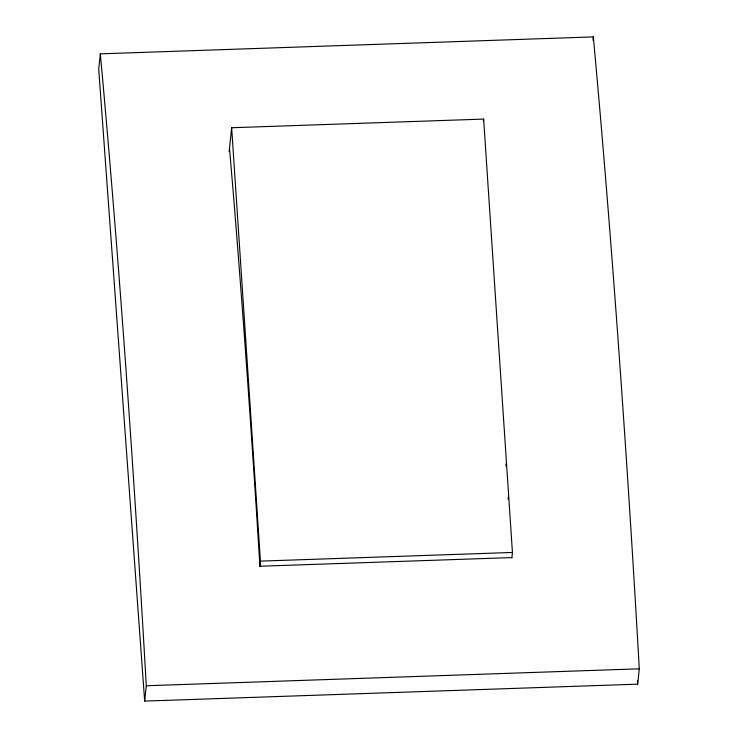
<?xml version="1.0" encoding="UTF-8"?>
<svg xmlns="http://www.w3.org/2000/svg" width="738" height="738" viewBox="0 0 738 738"><rect width="100%" height="100%" fill="white"/><g stroke="black" fill="none" stroke-linecap="round" stroke-linejoin="round"><path stroke-width="1.11" d="M100.322 53.846L98.707 69.188L144.666 701.1L637.678 684.154L639.293 668.812A1951.493 142.849 88 0 0 593.334 36.9L100.322 53.846A1951.493 142.849 88 0 1 146.281 685.759L144.666 701.1M229.14 151.613L231.649 127.739L483.63 119.086L512.43 552.458L511.849 557.937M259.868 566.6L260.44 561.12L231.649 127.739M483.39 121.355L483.63 119.086M592.983 40.184L593.334 36.9M260.44 561.12L512.43 552.458M511.886 557.577L259.905 566.24L256.566 512.809A1951.493 142.849 88 0 0 233.485 195.505L229.5 148.2M146.281 685.759L639.293 668.812M637.429 680.713L637.678 684.154M505.917 464.017A1951.493 142.849 88 0 1 506.074 466.296M508.104 497.246A1951.493 142.849 88 0 1 508.251 499.543"/></g></svg>
